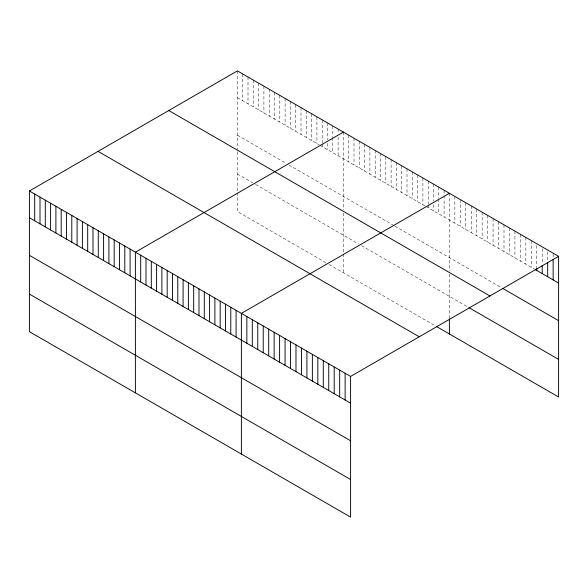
<?xml version="1.0" encoding="UTF-8"?>
<svg xmlns="http://www.w3.org/2000/svg" width="588" height="588" viewBox="0 0 588 588"><rect width="100%" height="100%" fill="white"/><g stroke="black" fill="none" stroke-linecap="round" stroke-linejoin="round"><path stroke-width="0.44" stroke-dasharray="2.94 2.21" d="M237.412 97.637L319.181 144.839M319.938 145.28L425.168 206.035M425.925 206.469L534.418 269.106M237.412 135.233L285.106 162.773M288.892 164.956L394.129 225.711M394.886 226.152L501.66 287.797M237.412 173.974L252.553 182.721M255.582 184.463L358.548 243.91M361.576 245.659L468.114 307.171M325.995 262.718L237.412 211.577L237.412 192.776M329.023 264.468L435.767 326.097M553.139 254.067L553.139 257.632M547.678 251.804L547.678 260.719M542.217 248.65L542.217 263.806M536.756 245.505L536.756 267.783M531.302 240.566L531.302 267.305M525.841 237.412L525.841 264.152M520.38 234.259L520.38 261.006M514.919 231.106L514.919 257.853M509.458 227.96L509.458 254.7M503.997 224.807L503.997 251.546M498.536 221.654L498.536 248.393M493.075 218.501L493.075 245.24M487.621 215.348L487.621 242.087M482.16 212.194L482.16 238.934M476.699 209.041L476.699 235.781M471.238 205.888L471.238 232.635M465.777 202.735L465.777 229.482M460.316 199.582L460.316 226.329M454.855 196.436L454.855 223.175M449.394 193.283L449.394 271.061M449.394 274.228L449.394 317.851M444.094 190.218L444.094 194.679M444.094 195.569L444.094 216.965M438.795 187.16L438.795 197.855M438.795 198.751L438.795 213.9M433.496 184.103L433.496 201.037M433.496 204.602L433.496 210.842M428.196 181.045L428.196 204.22M428.196 205.109L428.196 207.784M422.897 177.98L422.897 204.727M417.598 174.923L417.598 201.662M412.298 171.865L412.298 198.604M406.999 168.8L406.999 195.547M401.7 165.743L401.7 192.482M396.4 162.685L396.4 189.424M391.101 159.627L391.101 186.367M385.801 156.562L385.801 183.309M380.502 153.505L380.502 180.244M375.203 150.447L375.203 177.186M369.903 147.382L369.903 174.129M364.604 144.325L364.604 171.064M359.305 141.267L359.305 168.006M354.005 138.209L354.005 164.949M348.706 135.144L348.706 161.891M343.407 132.087L343.407 209.872M343.407 213.032L343.407 253.075M343.407 253.972L343.407 272.773M338.107 129.029L338.107 132.594M338.107 137.048L338.107 155.769M332.808 125.964L332.808 136.666M332.808 137.555L332.808 152.711M327.509 122.907L327.509 139.841M327.509 143.406L327.509 149.646M322.209 119.849L322.209 143.024M322.209 143.913L322.209 146.588M316.91 116.791L316.91 143.531M311.611 113.727L311.611 140.473M306.311 110.669L306.311 137.408M301.012 107.611L301.012 134.351M295.713 104.546L295.713 131.293M290.406 101.489L290.406 128.228M285.106 98.431L285.106 125.171M279.807 95.374L279.807 122.113M274.508 92.309L274.508 119.055M269.208 89.251L269.208 115.99M263.909 86.193L263.909 112.933M258.61 83.128L258.61 109.875M253.31 80.071L253.31 106.81M248.011 77.013L248.011 103.753M242.712 73.956L242.712 100.695M237.412 70.891L237.412 149.47M237.412 151.836L237.412 191.879"/><path stroke-width="0.88" d="M29.4 190.99L350.588 376.423L350.588 517.109L29.4 331.669L29.4 190.99L237.412 70.891L558.6 256.331L558.6 397.01L436.524 326.531M343.407 132.087L135.394 252.186L135.394 392.865M449.394 193.283L241.381 313.375L241.381 454.061M350.588 376.423L558.6 256.331M535.198 269.561L558.6 283.071M502.439 288.245L558.6 320.673M168.771 110.522L489.958 295.962M468.901 307.62L558.6 359.408M98.042 151.359L419.229 336.792M29.4 217.729L350.588 403.162M29.4 255.332L350.588 440.765M29.4 294.074L350.588 479.507M553.139 259.418L553.139 279.917M547.678 262.505L547.678 276.764M542.217 265.592L542.217 273.611M536.756 268.679L536.756 270.458M449.394 318.747L449.394 333.962M345.127 373.27L345.127 400.016M339.666 370.117L339.666 396.863M334.204 366.963L334.204 393.71M328.743 363.818L328.743 390.557M323.282 360.664L323.282 387.404M317.829 357.511L317.829 384.251M312.368 354.358L312.368 381.097M306.907 351.205L306.907 377.944M301.446 348.052L301.446 374.791M295.984 344.899L295.984 371.638M290.523 341.746L290.523 368.492M285.062 338.592L285.062 365.339M279.601 335.439L279.601 362.186M274.14 332.293L274.14 359.033M268.687 329.14L268.687 355.88M263.226 325.987L263.226 352.726M257.764 322.834L257.764 349.573M252.303 319.681L252.303 346.42M246.842 316.528L246.842 343.267M236.082 310.317L236.082 337.056M230.783 307.259L230.783 333.999M225.483 304.194L225.483 330.941M220.184 301.137L220.184 327.876M214.885 298.079L214.885 324.819M209.585 295.014L209.585 321.761M204.286 291.957L204.286 318.696M198.987 288.899L198.987 315.638M193.687 285.841L193.687 312.581M188.388 282.777L188.388 309.523M183.088 279.719L183.088 306.458M177.789 276.661L177.789 303.401M172.49 273.596L172.49 300.343M167.19 270.539L167.19 297.285M161.891 267.481L161.891 294.221M156.592 264.424L156.592 291.163M151.292 261.359L151.292 288.105M145.993 258.301L145.993 285.04M140.694 255.243L140.694 281.983M130.095 249.121L130.095 275.868M124.796 246.063L124.796 272.803M119.496 243.006L119.496 269.745M114.19 239.941L114.19 266.687M108.89 236.883L108.89 263.622M103.591 233.826L103.591 260.565M98.292 230.768L98.292 257.507M92.992 227.703L92.992 254.45M87.693 224.645L87.693 251.385M82.393 221.588L82.393 248.327M77.094 218.523L77.094 245.269M71.795 215.465L71.795 242.205M66.495 212.408L66.495 239.147M61.196 209.35L61.196 236.089M55.897 206.285L55.897 233.032M50.597 203.227L50.597 229.967M45.298 200.17L45.298 226.909M39.999 197.105L39.999 223.852M34.699 194.047L34.699 220.787"/></g></svg>
